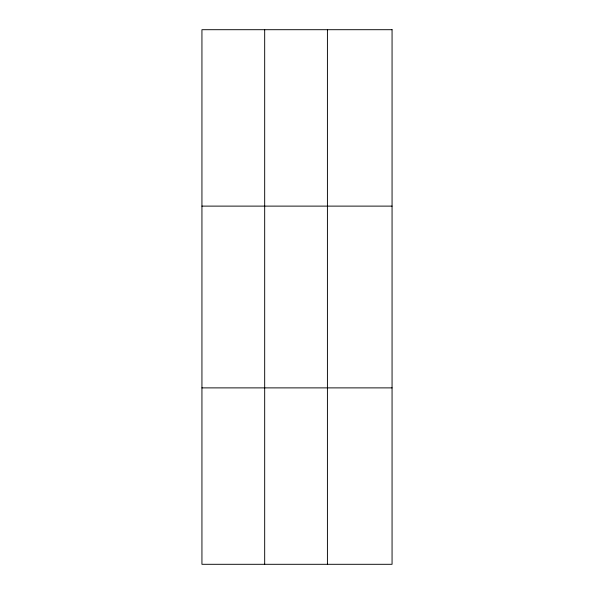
<?xml version="1.0" encoding="UTF-8"?>
<svg xmlns="http://www.w3.org/2000/svg" width="594" height="594" viewBox="0 0 594 594"><rect width="100%" height="100%" fill="white"/><g stroke="black" fill="none" stroke-linecap="round" stroke-linejoin="round"><path stroke-width="0.89" d="M264.679 564.3L264.679 29.7M327.42 564.3L327.42 29.7M201.938 206.118L392.062 206.118M201.938 387.882L392.062 387.882M392.062 29.7L392.062 564.3L201.938 564.3L201.938 29.7L392.062 29.7"/></g></svg>
